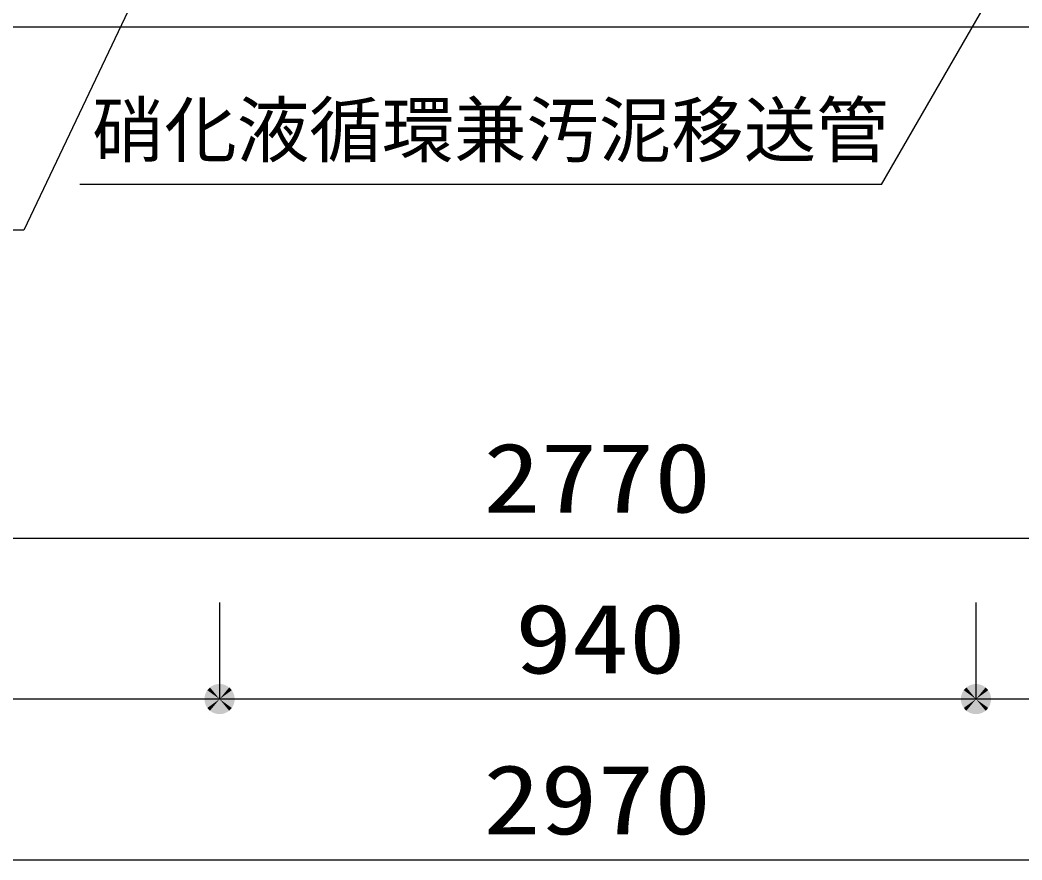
# Model space of a CAD drawing. Units: millimetres, scale not verified. Extents: x -22990 to 8910, y -6308 to 6308.
# Drawn here: x -5363 to -4118, y -1026 to 18 of the extents above; entities that cross this region are included whole.
import ezdxf
from ezdxf.enums import TextEntityAlignment as Align

# ---------------------------------------------------------------- set-up
doc = ezdxf.new("R2010")
doc.units = ezdxf.units.MM
doc.header["$LTSCALE"] = 30
doc.layers.add('0-2_空気管', color=3, linetype='Continuous', lineweight=25)
doc.layers.add('0-F_00クル-フ-6寸法', color=132, linetype='Continuous', lineweight=25)
doc.styles.add('ＭＳ ゴシック', font='')
doc.styles.get('ＭＳ ゴシック').set_extended_font_data('MS Gothic')

msp = doc.modelspace()

# ---------------------------------------------------------------- linework, layer by layer
at = {"layer": '0-2_空気管'}
for p, q in [((-4292.58, -186.59), (-3913.17, 470.58)), ((-5049.63, 405.56), (-5358.28, -243.32)), ((-4292.58, -186.59), (-5288.61, -186.59)), ((-5358.28, -243.32), (-5649.88, -243.32))]:
    msp.add_line(p, q, dxfattribs=at)
msp.add_lwpolyline([(-5976.33, 9.63), (-5975.87, 9.62), (-5975.46, 9.62), (-5975.09, 9.61), (-3324.34, 9.61)], dxfattribs=at)
at = {"layer": '0-F_00クル-フ-6寸法', "color": 4}
for p, q in [((-6035.03, -626.25), (-3265.01, -626.25)), ((-5115.03, -706.25), (-5115.03, -826.25)), ((-5115.03, -706.25), (-5115.03, -826.25)), ((-4175.03, -706.25), (-4175.03, -826.25)), ((-4175.03, -706.25), (-4175.03, -826.25)), ((-5115.03, -826.25), (-6135.03, -826.25)), ((-4175.03, -826.25), (-5115.03, -826.25)), ((-3625.03, -826.25), (-4175.03, -826.25)), ((-6135.03, -1026.25), (-3165.01, -1026.25))]:
    msp.add_line(p, q, dxfattribs=at)
at = {"layer": '0-F_00クル-フ-6寸法'}
for points in [[(-5115.03, -826.25), (-5125.07, -810.42), (-5123.01, -809.29)], [(-5115.03, -826.25), (-5125.07, -810.42), (-5123.01, -809.29)], [(-5115.03, -826.25), (-5123.01, -809.29), (-5120.82, -808.42)], [(-5115.03, -826.25), (-5123.01, -809.29), (-5120.82, -808.42)], [(-5115.03, -826.25), (-5120.82, -808.42), (-5118.54, -807.83)], [(-5115.03, -826.25), (-5120.82, -808.42), (-5118.54, -807.83)], [(-5115.03, -826.25), (-5118.54, -807.83), (-5116.2, -807.54)], [(-5115.03, -826.25), (-5118.54, -807.83), (-5116.2, -807.54)], [(-5115.03, -826.25), (-5116.2, -807.54), (-5113.85, -807.54)], [(-5115.03, -826.25), (-5116.2, -807.54), (-5113.85, -807.54)], [(-5115.03, -826.25), (-5113.85, -807.54), (-5111.51, -807.83)], [(-5115.03, -826.25), (-5113.85, -807.54), (-5111.51, -807.83)], [(-5115.03, -826.25), (-5111.51, -807.83), (-5109.23, -808.42)], [(-5115.03, -826.25), (-5111.51, -807.83), (-5109.23, -808.42)], [(-5115.03, -826.25), (-5109.23, -808.42), (-5107.04, -809.29)], [(-5115.03, -826.25), (-5109.23, -808.42), (-5107.04, -809.29)], [(-5115.03, -826.25), (-5107.04, -809.29), (-5104.98, -810.42)], [(-5115.03, -826.25), (-5107.04, -809.29), (-5104.98, -810.42)], [(-4175.03, -826.25), (-4185.07, -810.42), (-4183.01, -809.29)], [(-4175.03, -826.25), (-4185.07, -810.42), (-4183.01, -809.29)], [(-4175.03, -826.25), (-4183.01, -809.29), (-4180.82, -808.42)], [(-4175.03, -826.25), (-4183.01, -809.29), (-4180.82, -808.42)], [(-4175.03, -826.25), (-4180.82, -808.42), (-4178.54, -807.83)], [(-4175.03, -826.25), (-4180.82, -808.42), (-4178.54, -807.83)], [(-4175.03, -826.25), (-4178.54, -807.83), (-4176.2, -807.54)], [(-4175.03, -826.25), (-4178.54, -807.83), (-4176.2, -807.54)], [(-4175.03, -826.25), (-4176.2, -807.54), (-4173.85, -807.54)], [(-4175.03, -826.25), (-4176.2, -807.54), (-4173.85, -807.54)], [(-4175.03, -826.25), (-4173.85, -807.54), (-4171.51, -807.83)], [(-4175.03, -826.25), (-4173.85, -807.54), (-4171.51, -807.83)], [(-4175.03, -826.25), (-4171.51, -807.83), (-4169.23, -808.42)], [(-4175.03, -826.25), (-4171.51, -807.83), (-4169.23, -808.42)], [(-4175.03, -826.25), (-4169.23, -808.42), (-4167.04, -809.29)], [(-4175.03, -826.25), (-4169.23, -808.42), (-4167.04, -809.29)], [(-4175.03, -826.25), (-4167.04, -809.29), (-4164.98, -810.42)], [(-4175.03, -826.25), (-4167.04, -809.29), (-4164.98, -810.42)], [(-5115.03, -826.25), (-5133.63, -823.9), (-5133.19, -821.59)], [(-5115.03, -826.25), (-5133.63, -823.9), (-5133.19, -821.59)], [(-5115.03, -826.25), (-5133.19, -821.59), (-5132.46, -819.35)], [(-5115.03, -826.25), (-5133.19, -821.59), (-5132.46, -819.35)], [(-5115.03, -826.25), (-5132.46, -819.35), (-5131.46, -817.22)], [(-5115.03, -826.25), (-5132.46, -819.35), (-5131.46, -817.22)], [(-5115.03, -826.25), (-5131.46, -817.22), (-5130.2, -815.23)], [(-5115.03, -826.25), (-5131.46, -817.22), (-5130.2, -815.23)], [(-5115.03, -826.25), (-5130.2, -815.23), (-5128.69, -813.42)], [(-5115.03, -826.25), (-5130.2, -815.23), (-5128.69, -813.42)], [(-5115.03, -826.25), (-5128.69, -813.42), (-5126.98, -811.81)], [(-5115.03, -826.25), (-5128.69, -813.42), (-5126.98, -811.81)], [(-5115.03, -826.25), (-5126.98, -811.81), (-5125.07, -810.42)], [(-5115.03, -826.25), (-5126.98, -811.81), (-5125.07, -810.42)], [(-5115.03, -826.25), (-5104.98, -810.42), (-5103.07, -811.81)], [(-5115.03, -826.25), (-5104.98, -810.42), (-5103.07, -811.81)], [(-5115.03, -826.25), (-5103.07, -811.81), (-5101.36, -813.42)], [(-5115.03, -826.25), (-5103.07, -811.81), (-5101.36, -813.42)], [(-5115.03, -826.25), (-5101.36, -813.42), (-5099.86, -815.23)], [(-5115.03, -826.25), (-5101.36, -813.42), (-5099.86, -815.23)], [(-5115.03, -826.25), (-5099.86, -815.23), (-5098.6, -817.22)], [(-5115.03, -826.25), (-5099.86, -815.23), (-5098.6, -817.22)], [(-5115.03, -826.25), (-5098.6, -817.22), (-5097.59, -819.35)], [(-5115.03, -826.25), (-5098.6, -817.22), (-5097.59, -819.35)], [(-5115.03, -826.25), (-5097.59, -819.35), (-5096.87, -821.59)], [(-5115.03, -826.25), (-5097.59, -819.35), (-5096.87, -821.59)], [(-5115.03, -826.25), (-5096.87, -821.59), (-5096.42, -823.9)], [(-5115.03, -826.25), (-5096.87, -821.59), (-5096.42, -823.9)], [(-4175.03, -826.25), (-4193.63, -823.9), (-4193.19, -821.59)], [(-4175.03, -826.25), (-4193.63, -823.9), (-4193.19, -821.59)], [(-4175.03, -826.25), (-4193.19, -821.59), (-4192.46, -819.35)], [(-4175.03, -826.25), (-4193.19, -821.59), (-4192.46, -819.35)], [(-4175.03, -826.25), (-4192.46, -819.35), (-4191.46, -817.22)], [(-4175.03, -826.25), (-4192.46, -819.35), (-4191.46, -817.22)], [(-4175.03, -826.25), (-4191.46, -817.22), (-4190.2, -815.23)], [(-4175.03, -826.25), (-4191.46, -817.22), (-4190.2, -815.23)], [(-4175.03, -826.25), (-4190.2, -815.23), (-4188.7, -813.42)], [(-4175.03, -826.25), (-4190.2, -815.23), (-4188.7, -813.42)], [(-4175.03, -826.25), (-4188.7, -813.42), (-4186.98, -811.81)], [(-4175.03, -826.25), (-4188.7, -813.42), (-4186.98, -811.81)], [(-4175.03, -826.25), (-4186.98, -811.81), (-4185.07, -810.42)], [(-4175.03, -826.25), (-4186.98, -811.81), (-4185.07, -810.42)], [(-4175.03, -826.25), (-4164.98, -810.42), (-4163.08, -811.81)], [(-4175.03, -826.25), (-4164.98, -810.42), (-4163.08, -811.81)], [(-4175.03, -826.25), (-4163.08, -811.81), (-4161.36, -813.42)], [(-4175.03, -826.25), (-4163.08, -811.81), (-4161.36, -813.42)], [(-4175.03, -826.25), (-4161.36, -813.42), (-4159.86, -815.23)], [(-4175.03, -826.25), (-4161.36, -813.42), (-4159.86, -815.23)], [(-4175.03, -826.25), (-4159.86, -815.23), (-4158.6, -817.22)], [(-4175.03, -826.25), (-4159.86, -815.23), (-4158.6, -817.22)], [(-4175.03, -826.25), (-4158.6, -817.22), (-4157.59, -819.35)], [(-4175.03, -826.25), (-4158.6, -817.22), (-4157.59, -819.35)], [(-4175.03, -826.25), (-4157.59, -819.35), (-4156.87, -821.59)], [(-4175.03, -826.25), (-4157.59, -819.35), (-4156.87, -821.59)], [(-4175.03, -826.25), (-4156.87, -821.59), (-4156.43, -823.9)], [(-4175.03, -826.25), (-4156.87, -821.59), (-4156.43, -823.9)], [(-5115.03, -826.25), (-5133.78, -826.25), (-5133.63, -823.9)], [(-5115.03, -826.25), (-5133.78, -826.25), (-5133.63, -823.9)], [(-5115.03, -826.25), (-5133.63, -828.6), (-5133.78, -826.25)], [(-5115.03, -826.25), (-5133.63, -828.6), (-5133.78, -826.25)], [(-5115.03, -826.25), (-5133.19, -830.92), (-5133.63, -828.6)], [(-5115.03, -826.25), (-5133.19, -830.92), (-5133.63, -828.6)], [(-5115.03, -826.25), (-5132.46, -833.15), (-5133.19, -830.92)], [(-5115.03, -826.25), (-5132.46, -833.15), (-5133.19, -830.92)], [(-5115.03, -826.25), (-5131.46, -835.29), (-5132.46, -833.15)], [(-5115.03, -826.25), (-5131.46, -835.29), (-5132.46, -833.15)], [(-5115.03, -826.25), (-5130.2, -837.27), (-5131.46, -835.29)], [(-5115.03, -826.25), (-5130.2, -837.27), (-5131.46, -835.29)], [(-5115.03, -826.25), (-5128.69, -839.09), (-5130.2, -837.27)], [(-5115.03, -826.25), (-5128.69, -839.09), (-5130.2, -837.27)], [(-5115.03, -826.25), (-5126.98, -840.7), (-5128.69, -839.09)], [(-5115.03, -826.25), (-5126.98, -840.7), (-5128.69, -839.09)], [(-5115.03, -826.25), (-5125.07, -842.08), (-5126.98, -840.7)], [(-5115.03, -826.25), (-5125.07, -842.08), (-5126.98, -840.7)], [(-5115.03, -826.25), (-5123.01, -843.22), (-5125.07, -842.08)], [(-5115.03, -826.25), (-5123.01, -843.22), (-5125.07, -842.08)], [(-5115.03, -826.25), (-5120.82, -844.08), (-5123.01, -843.22)], [(-5115.03, -826.25), (-5120.82, -844.08), (-5123.01, -843.22)], [(-5115.03, -826.25), (-5118.54, -844.67), (-5120.82, -844.08)], [(-5115.03, -826.25), (-5118.54, -844.67), (-5120.82, -844.08)], [(-5115.03, -826.25), (-5116.2, -844.97), (-5118.54, -844.67)], [(-5115.03, -826.25), (-5116.2, -844.97), (-5118.54, -844.67)], [(-5115.03, -826.25), (-5113.85, -844.97), (-5116.2, -844.97)], [(-5115.03, -826.25), (-5113.85, -844.97), (-5116.2, -844.97)], [(-5115.03, -826.25), (-5096.42, -823.9), (-5096.28, -826.25)], [(-5115.03, -826.25), (-5096.42, -823.9), (-5096.28, -826.25)], [(-5115.03, -826.25), (-5111.51, -844.67), (-5113.85, -844.97)], [(-5115.03, -826.25), (-5109.23, -844.08), (-5111.51, -844.67)], [(-5115.03, -826.25), (-5107.04, -843.22), (-5109.23, -844.08)], [(-5115.03, -826.25), (-5104.98, -842.08), (-5107.04, -843.22)], [(-5115.03, -826.25), (-5103.07, -840.7), (-5104.98, -842.08)], [(-5115.03, -826.25), (-5101.36, -839.09), (-5103.07, -840.7)], [(-5115.03, -826.25), (-5099.86, -837.27), (-5101.36, -839.09)], [(-5115.03, -826.25), (-5098.6, -835.29), (-5099.86, -837.27)], [(-5115.03, -826.25), (-5097.59, -833.15), (-5098.6, -835.29)], [(-5115.03, -826.25), (-5096.87, -830.92), (-5097.59, -833.15)], [(-5115.03, -826.25), (-5096.42, -828.6), (-5096.87, -830.92)], [(-5115.03, -826.25), (-5096.28, -826.25), (-5096.42, -828.6)], [(-5115.03, -826.25), (-5111.51, -844.67), (-5113.85, -844.97)], [(-5115.03, -826.25), (-5109.23, -844.08), (-5111.51, -844.67)], [(-5115.03, -826.25), (-5107.04, -843.22), (-5109.23, -844.08)], [(-5115.03, -826.25), (-5104.98, -842.08), (-5107.04, -843.22)], [(-5115.03, -826.25), (-5103.07, -840.7), (-5104.98, -842.08)], [(-5115.03, -826.25), (-5101.36, -839.09), (-5103.07, -840.7)], [(-5115.03, -826.25), (-5099.86, -837.27), (-5101.36, -839.09)], [(-5115.03, -826.25), (-5098.6, -835.29), (-5099.86, -837.27)], [(-5115.03, -826.25), (-5097.59, -833.15), (-5098.6, -835.29)], [(-5115.03, -826.25), (-5096.87, -830.92), (-5097.59, -833.15)], [(-5115.03, -826.25), (-5096.42, -828.6), (-5096.87, -830.92)], [(-5115.03, -826.25), (-5096.28, -826.25), (-5096.42, -828.6)], [(-4175.03, -826.25), (-4193.78, -826.25), (-4193.63, -823.9)], [(-4175.03, -826.25), (-4193.78, -826.25), (-4193.63, -823.9)], [(-4175.03, -826.25), (-4193.63, -828.6), (-4193.78, -826.25)], [(-4175.03, -826.25), (-4193.63, -828.6), (-4193.78, -826.25)], [(-4175.03, -826.25), (-4193.19, -830.92), (-4193.63, -828.6)], [(-4175.03, -826.25), (-4193.19, -830.92), (-4193.63, -828.6)], [(-4175.03, -826.25), (-4192.46, -833.15), (-4193.19, -830.92)], [(-4175.03, -826.25), (-4192.46, -833.15), (-4193.19, -830.92)], [(-4175.03, -826.25), (-4191.46, -835.29), (-4192.46, -833.15)], [(-4175.03, -826.25), (-4191.46, -835.29), (-4192.46, -833.15)], [(-4175.03, -826.25), (-4190.2, -837.27), (-4191.46, -835.29)], [(-4175.03, -826.25), (-4190.2, -837.27), (-4191.46, -835.29)], [(-4175.03, -826.25), (-4188.7, -839.09), (-4190.2, -837.27)], [(-4175.03, -826.25), (-4188.7, -839.09), (-4190.2, -837.27)], [(-4175.03, -826.25), (-4186.98, -840.7), (-4188.7, -839.09)], [(-4175.03, -826.25), (-4186.98, -840.7), (-4188.7, -839.09)], [(-4175.03, -826.25), (-4185.07, -842.08), (-4186.98, -840.7)], [(-4175.03, -826.25), (-4185.07, -842.08), (-4186.98, -840.7)], [(-4175.03, -826.25), (-4183.01, -843.22), (-4185.07, -842.08)], [(-4175.03, -826.25), (-4183.01, -843.22), (-4185.07, -842.08)], [(-4175.03, -826.25), (-4180.82, -844.08), (-4183.01, -843.22)], [(-4175.03, -826.25), (-4180.82, -844.08), (-4183.01, -843.22)], [(-4175.03, -826.25), (-4178.54, -844.67), (-4180.82, -844.08)], [(-4175.03, -826.25), (-4178.54, -844.67), (-4180.82, -844.08)], [(-4175.03, -826.25), (-4176.2, -844.97), (-4178.54, -844.67)], [(-4175.03, -826.25), (-4176.2, -844.97), (-4178.54, -844.67)], [(-4175.03, -826.25), (-4173.85, -844.97), (-4176.2, -844.97)], [(-4175.03, -826.25), (-4173.85, -844.97), (-4176.2, -844.97)], [(-4175.03, -826.25), (-4156.43, -823.9), (-4156.28, -826.25)], [(-4175.03, -826.25), (-4156.43, -823.9), (-4156.28, -826.25)], [(-4175.03, -826.25), (-4171.51, -844.67), (-4173.85, -844.97)], [(-4175.03, -826.25), (-4169.23, -844.08), (-4171.51, -844.67)], [(-4175.03, -826.25), (-4167.04, -843.22), (-4169.23, -844.08)], [(-4175.03, -826.25), (-4164.98, -842.08), (-4167.04, -843.22)], [(-4175.03, -826.25), (-4163.08, -840.7), (-4164.98, -842.08)], [(-4175.03, -826.25), (-4161.36, -839.09), (-4163.08, -840.7)], [(-4175.03, -826.25), (-4159.86, -837.27), (-4161.36, -839.09)], [(-4175.03, -826.25), (-4158.6, -835.29), (-4159.86, -837.27)], [(-4175.03, -826.25), (-4157.59, -833.15), (-4158.6, -835.29)], [(-4175.03, -826.25), (-4156.87, -830.92), (-4157.59, -833.15)], [(-4175.03, -826.25), (-4156.43, -828.6), (-4156.87, -830.92)], [(-4175.03, -826.25), (-4156.28, -826.25), (-4156.43, -828.6)], [(-4175.03, -826.25), (-4171.51, -844.67), (-4173.85, -844.97)], [(-4175.03, -826.25), (-4169.23, -844.08), (-4171.51, -844.67)], [(-4175.03, -826.25), (-4167.04, -843.22), (-4169.23, -844.08)], [(-4175.03, -826.25), (-4164.98, -842.08), (-4167.04, -843.22)], [(-4175.03, -826.25), (-4163.08, -840.7), (-4164.98, -842.08)], [(-4175.03, -826.25), (-4161.36, -839.09), (-4163.08, -840.7)], [(-4175.03, -826.25), (-4159.86, -837.27), (-4161.36, -839.09)], [(-4175.03, -826.25), (-4158.6, -835.29), (-4159.86, -837.27)], [(-4175.03, -826.25), (-4157.59, -833.15), (-4158.6, -835.29)], [(-4175.03, -826.25), (-4156.87, -830.92), (-4157.59, -833.15)], [(-4175.03, -826.25), (-4156.43, -828.6), (-4156.87, -830.92)], [(-4175.03, -826.25), (-4156.28, -826.25), (-4156.43, -828.6)]]:
    msp.add_solid(points, dxfattribs=at)

# ---------------------------------------------------------------- texts
at = {"layer": '0-2_空気管', "color": 4, "style": 'ＭＳ ゴシック'}
msp.add_text('硝化液循環兼汚泥移送管', height=65.98, dxfattribs=at).set_placement((-5273.61, -171.59), align=Align.BOTTOM_LEFT)
at = {"layer": '0-F_00クル-フ-6寸法', "color": 3, "style": 'ＭＳ ゴシック', "width": 1.2}
for s, p in [('2770', (-4787.16, -620.41)), ('940', (-4747.88, -820.41)), ('2970', (-4787.16, -1020.41))]:
    msp.add_text(s, height=86.66, dxfattribs=at).set_placement(p, align=Align.BOTTOM_LEFT)

doc.saveas('drawing.dxf')
